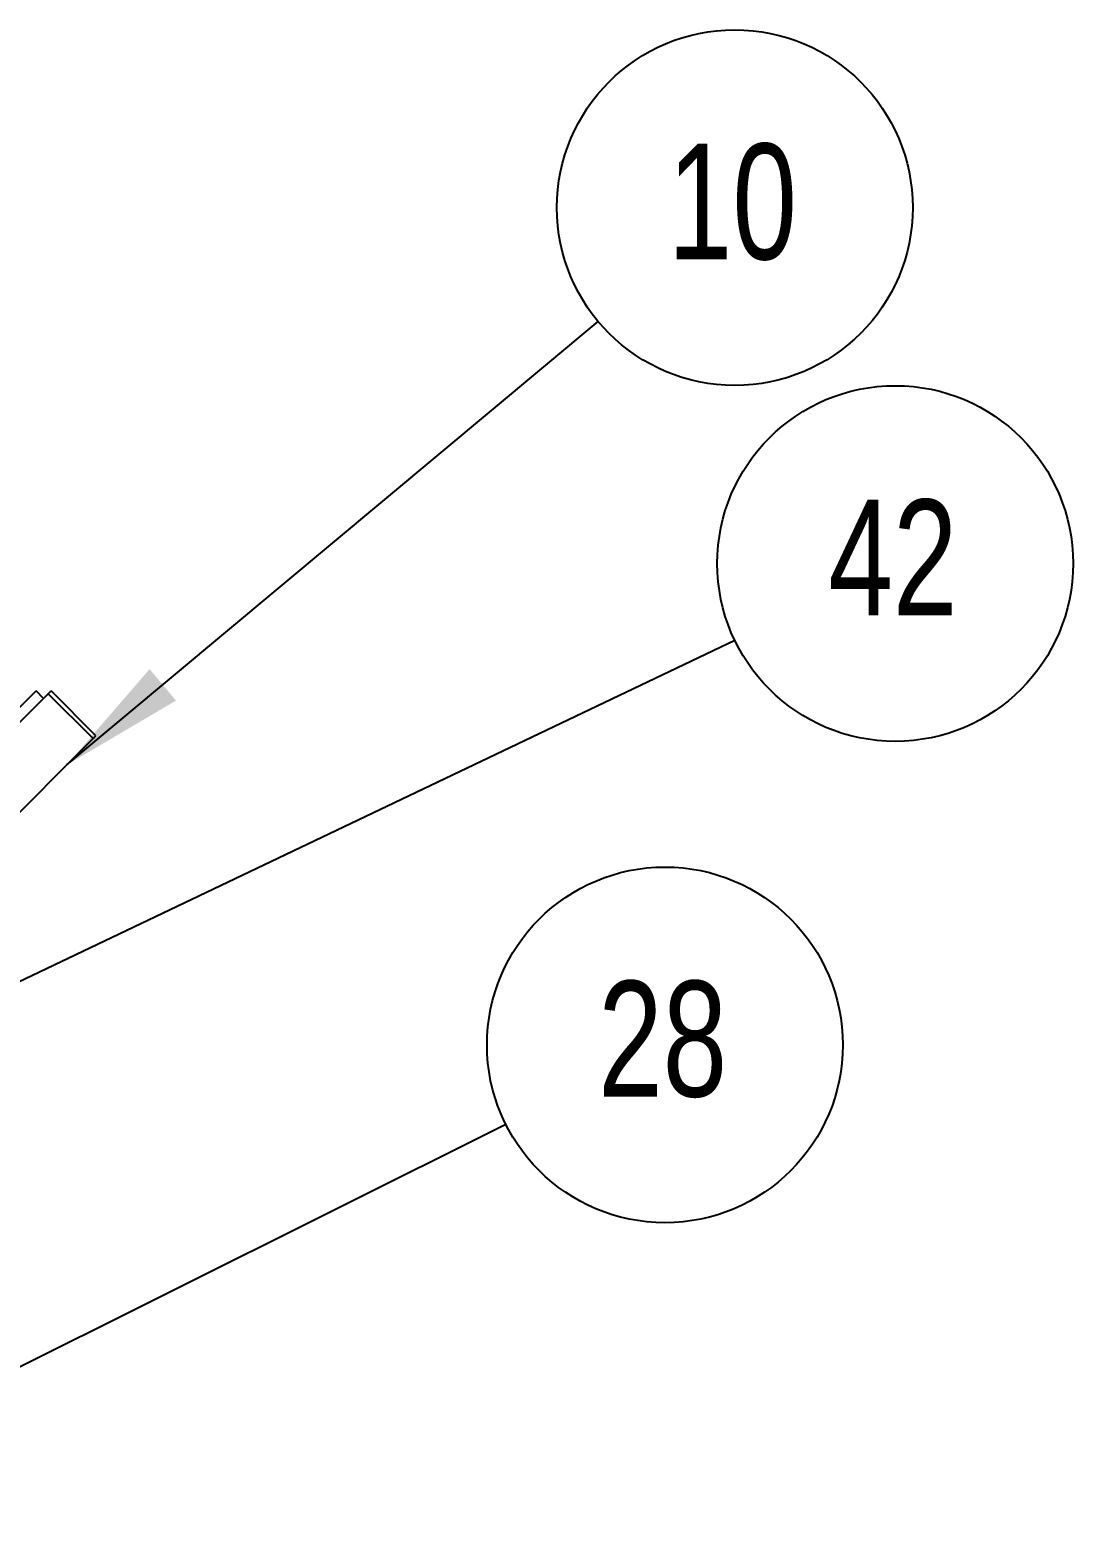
# Model space of a CAD drawing. Header units: millimetres. Extents: x 1293 to 41893, y 1011 to 26911.
# Drawn here: x 24869 to 25704, y 16788 to 17981 of the extents above; entities that cross this region are included whole.
import ezdxf

# ---------------------------------------------------------------- set-up
doc = ezdxf.new("R2010")
doc.units = ezdxf.units.MM
doc.header["$LTSCALE"] = 50
doc.layers.add('CAPA_1', color=7, linetype='Continuous')
doc.styles.add('SLDTEXTSTYLE0', font='TXT', dxfattribs={"width": 0.75})
doc.dimstyles.new('SLDDIMSTYLE2', dxfattribs={"dimtxt": 0.18, "dimasz": 30.769231, "dimexe": 0, "dimexo": 0.0625, "dimgap": 0, "dimtad": 0, "dimtih": 1, "dimtoh": 1, "dimdec": 0, "dimrnd": 1e-09, "dimzin": 0, "dimdsep": 46, "dimtxsty": 'Standard', "dimblk1": 'DOT', "dimblk2": 'DOT', "dimsah": 1, "dimcen": 0.09, "dimadec": 0, "dimazin": 0, "dimtfac": 30.769231, "dimtdec": 0, "dimtofl": 0, "dimtmove": 0, "dimatfit": 3, "dimldrblk": 'DOT', "dimfxl": 1, "dimfrac": 2, "dimtolj": 1, "dimtzin": 0, "dimarcsym": 0})
doc.dimstyles.new('SLDDIMSTYLE3', dxfattribs={"dimtxt": 0.18, "dimasz": 100, "dimexe": 0, "dimexo": 0.0625, "dimgap": 0, "dimtad": 0, "dimtih": 1, "dimtoh": 1, "dimdec": 0, "dimrnd": 1e-09, "dimzin": 0, "dimdsep": 46, "dimtxsty": 'Standard', "dimsah": 1, "dimcen": 0.09, "dimadec": 0, "dimazin": 0, "dimtfac": 100, "dimtdec": 0, "dimtofl": 0, "dimtmove": 0, "dimatfit": 3, "dimfxl": 1, "dimfrac": 2, "dimtolj": 1, "dimtzin": 0, "dimarcsym": 0})

# ---------------------------------------------------------------- blocks, each defined once
blk = doc.blocks.new('SW_NOTE_0_42')
at = {"layer": 'CAPA_1', "color": 0}
blk.add_circle((127.4, 63.6), 142.4, dxfattribs=at)
at = {"layer": 'CAPA_1', "color": 0, "insert": (125.6, 114.8), "char_height": 92.6, "attachment_point": 2, "style": 'SLDTEXTSTYLE0'}
blk.add_mtext('28', dxfattribs=at)
blk = doc.blocks.new('_Dot')
at = {"color": 0, "linetype": 'ByBlock', "lineweight": -2}
blk.add_line((-0.5, 0), (-1, 0), dxfattribs=at)
at = {"color": 0, "linetype": 'ByBlock', "const_width": 0.5}
blk.add_lwpolyline([(-0.25, 0, 1), (0.25, 0, 1)], format="xyb", close=True, dxfattribs=at)
blk = doc.blocks.new('SW_NOTE_0_55')
at = {"layer": 'CAPA_1', "color": 0}
blk.add_circle((109.4, 91.3), 142.4, dxfattribs=at)
at = {"layer": 'CAPA_1', "color": 0, "insert": (107.5, 142.5), "char_height": 92.6, "attachment_point": 2, "style": 'SLDTEXTSTYLE0'}
blk.add_mtext('10', dxfattribs=at)
blk = doc.blocks.new('SW_NOTE_0_58')
at = {"layer": 'CAPA_1', "color": 0}
blk.add_circle((128.5, 61.3), 142.4, dxfattribs=at)
at = {"layer": 'CAPA_1', "color": 0, "insert": (126.7, 112.5), "char_height": 92.6, "attachment_point": 2, "style": 'SLDTEXTSTYLE0'}
blk.add_mtext('42', dxfattribs=at)

msp = doc.modelspace()

# ---------------------------------------------------------------- linework, layer by layer
at = {"color": 7, "linetype": 'Continuous', "lineweight": 25}
for p, q in [((24433.2161981, 17011.0763114), (24873.6563126, 17451.5164259)), ((24439.613641, 17005.5000796), (24883.4310532, 17449.3174917)), ((24879.64315, 17445.5295885), (24873.6563126, 17451.5164259)), ((24883.4310532, 17449.3174917), (24885.6299874, 17451.5164259)), ((24919.3520777, 17413.3964672), (24883.4310532, 17449.3174917)), ((24921.5510119, 17415.5954015), (24885.6299874, 17451.5164259)), ((24919.3520777, 17413.3964672), (24477.8258593, 16971.8702489)), ((24919.3520777, 17413.3964672), (24921.5510119, 17415.5954015))]:
    msp.add_line(p, q, dxfattribs=at)
at = {"color": 7, "linetype": 'Continuous', "lineweight": 25, "flags": 128}
msp.add_lwpolyline([(24919.2690534, 17413.4794915), (24919.4109163, 17413.5702492), (24920.0519078, 17414.0962974)], dxfattribs=at)

# ---------------------------------------------------------------- block references
at = {"layer": 'CAPA_1'}
for name, p in [('SW_NOTE_0_55', (25323.6076024, 17747.2814615)), ('SW_NOTE_0_58', (25432.9048985, 17492.2898443)), ('SW_NOTE_0_42', (25249.6591279, 17104.5372812))]:
    msp.add_blockref(name, p, dxfattribs=at)

# ---------------------------------------------------------------- leaders
for points, dimstyle in [([(24898.3009169, 17392.3453065), (25323.6076024, 17747.2814615)], 'SLDDIMSTYLE3'), ([(24676.705494, 17131.4763536), (25432.9048985, 17492.2898443)], 'SLDDIMSTYLE3'), ([(24646.9429833, 16803.6754534), (25249.6591279, 17104.5372812)], 'SLDDIMSTYLE2')]:
    msp.add_leader(points, dimstyle=dimstyle, dxfattribs=at)

doc.saveas('drawing.dxf')
